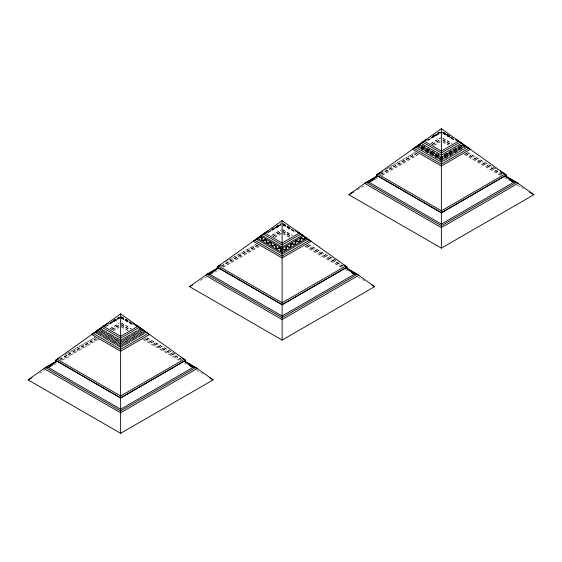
<?xml version="1.0" encoding="UTF-8"?>
<svg xmlns="http://www.w3.org/2000/svg" width="562" height="562" viewBox="0 0 562 562"><rect width="100%" height="100%" fill="white"/><g stroke="black" fill="none" stroke-linecap="round" stroke-linejoin="round"><path stroke-width="0.42" stroke-dasharray="2.81 2.11" d="M436.372 134.747L437.369 134.114L436.428 134.69M113.398 320.972L108.88 324.176L119.741 317.312M430.759 138.112L434.201 135.758L430.731 138.203M440.594 132.365L439.519 133.131L440.756 132.414M113.081 320.586L119.116 317.101M276.09 226.479L281.365 223.43M433.077 135.835L440.622 131.487M113.103 320.769L119.123 317.298M271.601 229.268L281.372 223.627M433.105 136.018L440.622 131.677M109.976 322.799L115.112 319.834L110.595 323.031L114.121 321L119.179 317.488M271.53 229.528L281.365 223.852M432.297 136.707L440.622 131.901M275.816 227.203L271.896 229.465L276.532 227.231L272.619 229.493M119.903 317.368L115.927 320.101L119.285 318.169M119.362 317.825L117.641 318.963L119.13 318.106M269.226 231.446L271.839 229.942L271.235 229.921M268.439 232.05L281.365 224.589M427.696 140.107L440.615 132.646M105.775 326.185L120.626 317.614M268.018 232.513L280.635 225.229M428.012 140.142L440.636 132.857M105.796 326.367L119.144 318.668M267.294 233.132L280.642 225.425M427.289 140.76L440.636 133.054M66.857 353.582L94.88 337.404M110.019 328.658L119.109 323.417M228.355 260.339L255.619 244.603M271.523 235.422L281.365 229.739M386.853 168.832L414.875 152.653M430.773 143.472L440.622 137.788M64.644 355.058L94.901 337.586M110.033 328.847L119.109 323.607M225.39 262.25L256.405 244.344M272.289 235.176L281.365 229.935M384.64 170.307L415.655 152.4M430.787 143.668L440.622 137.985M59.874 359.188L95.568 338.584M111.508 329.374L119.102 324.991M221.372 265.945L257.066 245.341M273.013 236.138L281.365 231.312M380.629 174.002L417.074 152.962M432.262 144.188L440.615 139.369M59.93 359.35L95.589 338.767M111.522 329.571L119.109 325.187M221.435 266.114L257.846 245.088M273.02 236.328L281.365 231.509M380.685 174.164L417.102 153.145M432.276 144.385L440.615 139.566M60.043 359.582L96.39 338.591M112.295 329.409L119.109 325.475M221.54 266.339L257.888 245.355M273.034 236.609L281.365 231.797M380.797 174.396L417.144 153.405M432.29 144.666L440.622 139.854M60.387 360.565L97.282 339.258M113.095 330.133L119.116 326.655M222.636 266.887L258.78 246.023M274.593 236.89L281.372 232.977M381.893 174.944L418.788 153.644M433.091 145.382L440.622 141.034M39.473 373.33L44.784 370.267M53.882 365.012L56.917 363.263M62.227 360.193L98.631 339.181M113.039 330.856L119.109 327.358M200.213 280.529L206.282 277.024M214.628 272.212L219.173 269.584M222.966 267.393L259.37 246.374M274.537 237.621L281.365 233.68M357.193 189.9L365.539 185.081M375.395 179.39L378.43 177.634M382.223 175.449L418.627 154.431M434.552 145.235L440.615 141.736M290.751 228.91L286.718 226.655L290.631 228.917M442.554 132.414L444.563 133.749L442.575 132.492M450.324 136.924L451.04 137.479M452.403 138.055L451.925 137.852L453.246 138.828M442.884 131.922L449.67 135.835M442.877 132.112L449.649 136.018M442.891 132.344L452.719 138.02M442.898 133.082L455.058 140.107M442.863 133.285L456.225 140.999M442.856 133.482L456.204 141.188M442.891 138.231L451.981 143.472M467.879 152.653L495.902 168.832M442.891 138.428L451.967 143.668M467.099 152.4L498.108 170.307M442.898 139.805L450.492 144.188M465.673 152.962L502.126 174.002M442.891 140.001L450.478 144.385M465.652 153.145L502.07 174.164M442.891 140.289L450.464 144.666M465.61 153.405L501.957 174.396M442.884 141.469L448.905 144.947M464.718 154.079L500.861 174.944M442.891 142.172L448.202 145.235M464.128 154.431L500.531 175.449M504.325 177.634L508.87 180.262M517.216 185.081L523.285 188.586M282.876 223.43L288.158 226.479M282.876 223.627L290.392 227.961M282.876 223.852L291.2 228.65M283.388 224.294L286.655 226.177L282.742 223.915M287.435 226.627L290.702 228.516M283.388 224.737L285.932 226.205L283.283 224.378M292.718 230.118L291.411 229.366L292.184 229.458M293.371 230.497L295.331 231.628M282.883 224.589L295.802 232.05M282.862 224.8L295.486 232.085M282.862 224.997L295.464 232.275M282.876 229.739L292.725 235.422M308.629 244.603L335.886 260.339M282.876 229.935L291.959 235.176M307.843 244.344L338.858 262.25M282.883 231.312L291.235 236.138M307.182 245.341L342.869 265.945M282.883 231.509L291.228 236.328M306.395 245.088L342.813 266.114M282.876 231.797L291.207 236.609M306.353 245.355L342.701 266.339M282.876 232.977L289.655 236.89M305.461 246.023L341.605 266.887M282.883 233.68L289.704 237.621M304.871 246.374L341.274 267.393M345.068 269.584L348.103 271.334M357.959 277.024L365.546 281.4M121.378 316.666L128.923 321.021M121.329 316.835L131.417 322.665M120.711 317.151L123.064 318.506L121.434 317.123M121.259 317.607L124.778 319.645L122.614 317.797L128.487 321.19L130.11 322.574L127.764 321.218L131.824 323.712M121.357 317.818L126.499 320.783L124.328 318.942L131.339 323.579M121.336 318.029L134.515 325.637M121.364 318.24L133.967 325.517M121.378 322.974L131.227 328.658M147.125 337.839L174.389 353.582M121.378 323.171L131.213 328.847M147.096 338.022L176.601 355.058M121.385 324.555L129.738 329.374M145.684 338.584L181.371 359.188M121.385 324.752L129.724 329.571M145.656 338.767L181.315 359.35M121.378 325.04L128.951 329.409M144.856 338.591L181.203 359.582M121.378 326.22L128.909 330.568M143.963 339.258L180.859 360.565M121.385 326.915L128.206 330.856M142.615 339.181L179.018 360.193M184.329 363.263L185.846 364.134M196.461 370.267L203.289 374.208M450.443 137.002L451.026 137.409M443.235 133.131L442.596 132.688M451.56 137.788C456.913 141.722 442.73 131.81 450.998 137.311M129.66 321.871L131.283 323.248M431.672 137.458L432.67 136.826L431.728 137.409M433.534 136.404L435.529 135.14L433.534 136.404M436.548 134.48C430.422 139.509 444.233 129.26 436.548 134.48M438.234 133.686L440.229 132.428L438.234 133.686M280.508 224.491L276.595 226.753L280.508 224.491M280.628 224.498L277.319 226.774L281.232 224.519L280.628 224.498M445.399 134.107L446.404 134.775L445.399 134.107M445.582 134.409C453.274 139.636 439.456 129.379 445.582 134.409M447.254 135.126L449.263 136.461L447.254 135.126"/><path stroke-width="0.84" d="M304.639 236.693L304.26 239.11L300.944 237.522L303.628 235.977L301.534 234.768L304.759 236.988M305.278 237.157L304.92 239.426L306.88 238.295L305.756 237.494M97.135 330.632L95.954 332.992L101.827 336.378L103.457 333.118L101.104 331.763L101.652 330.674L105.171 332.711L103.008 337.06L108.88 340.446L110.503 337.186L108.157 335.83L108.698 334.748L112.217 336.779L110.054 341.127L115.927 344.52L117.549 341.26L115.203 339.898L115.744 338.816L119.27 340.846L117.1 345.194L120.626 347.232L122.973 345.876L121.343 342.616L120.626 343.031M99.481 328.96L97.676 332.578L101.195 334.615L101.736 333.526L99.39 332.17L101.02 328.911L106.892 332.304L104.722 336.652L108.248 338.682L108.789 337.6L106.436 336.238L108.066 332.978L113.938 336.371L111.768 340.72L115.294 342.75L115.835 341.668L113.489 340.312L115.112 337.052L120.626 340.235L122.614 339.083L124.778 343.431L128.305 341.394L127.764 340.312L125.41 341.668L123.788 338.408L129.66 335.015L131.824 339.364L135.351 337.326L134.81 336.238L132.463 337.6L130.834 334.334L136.707 330.948L138.877 335.296L142.397 333.259L141.856 332.17L139.509 333.526L137.88 330.266L141.041 328.44L136.707 325.939L137.788 326.859M120.626 341.162L118.814 344.787L120.626 345.834L121.259 345.468L120.626 344.197M421.107 143.577C422.181 142.481 417.952 145.481 420.116 144.258M421.367 143.535L421.802 143.219M423.727 141.947L424.162 141.631M184.406 360.944L195.801 367.52L213.146 379.898L120.626 433.316L28.1 379.898L45.445 367.52L56.839 360.944M120.626 313.87L55.568 360.298L120.626 398.051L185.678 360.298L120.626 313.87L120.626 433.316M57.015 361.331L48.339 367.52L45.445 367.52L120.626 410.92L195.801 367.52L192.907 367.52L120.626 409.248L48.339 367.52L52.104 365.342M345.904 267.702L357.299 274.277L374.643 286.655L282.124 340.073L189.598 286.655L206.949 274.277L218.337 267.702M282.124 220.627L217.065 267.055L282.124 304.815L347.175 267.055L282.124 220.627L282.124 340.073M218.513 268.088L209.837 274.277L206.949 274.277L282.124 317.678L357.299 274.277L354.404 274.277L282.124 316.013L209.837 274.277L212.85 272.542M505.161 175.758L516.555 182.334L533.9 194.712L441.374 248.13L348.854 194.712L366.199 182.334L377.594 175.758M441.374 128.684L376.322 175.112L441.374 212.865L506.432 175.112L441.374 128.684L441.374 248.13M377.769 176.145L369.094 182.334L366.199 182.334L441.374 225.734L516.555 182.334L513.661 182.334L441.374 224.062L369.094 182.334L374.362 179.292M459.505 142.284L459.969 142.509M108.557 323.199L103.275 326.248L120.626 336.266L137.971 326.248L132.695 323.199M268.545 230.834L264.772 233.012L282.124 243.023L299.469 233.012L295.696 230.834M427.043 139.32L424.029 141.062L441.374 151.08L458.725 141.062L455.705 139.32M105.586 325.11L101.827 327.281L120.626 338.134L139.418 327.281L134.325 324.344M266.332 232.303L263.325 234.038L282.124 244.892L300.916 234.038L297.909 232.303M426.34 139.924L422.582 142.095L441.374 152.948L460.173 142.095L456.414 139.924M100.205 328.44L101.02 327.969L96.495 331.173L104.391 326.023M266.999 232.148L261.702 235.204L282.124 246.992L302.539 235.204L297.249 232.148M424.739 141.076L420.959 143.254L441.374 155.049L461.795 143.254L458.016 141.076M99.116 329.213L98.034 329.992M261.716 235.338L260.62 235.977L261.126 236.272L258.316 237.621L262.44 235.366L258.527 237.628M422.35 142.6L424.191 141.54M257.368 238.295L257.67 238.077M418.479 145.277L416.618 146.352L418.43 147.279A2.438 1.981 -70.4 0 1 419.962 144.202L418.43 145.298M94.781 332.311L97.718 330.618M258.562 237.754L256.279 239.068L282.124 253.989L307.962 239.068L305.686 237.754M420.095 144.49L415.536 147.125L441.374 162.046L467.219 147.125L462.659 144.49M98.35 330.47L93.159 333.47L120.626 349.332L148.094 333.47L145.073 331.728M259.11 237.663L254.656 240.234L282.124 256.089L309.592 240.234L305.138 237.663M417.622 146.141L413.906 148.284L441.374 164.146L468.841 148.284L465.132 146.141M93.931 333.217L91.711 334.502L120.626 351.194L149.534 334.502L147.314 333.217M95.414 332.36L97.64 331.081M258.401 238.267L253.209 241.26L282.124 257.958L311.039 241.26L305.847 238.267M416.168 147.181L412.466 149.316L441.374 166.008L470.289 149.316L466.586 147.181M59.284 357.952L57.015 359.266L120.626 395.992L184.231 359.266L181.962 357.952M220.782 264.709L218.513 266.023L282.124 302.749L345.728 266.023L343.459 264.709M382.308 171.459L377.769 174.08L441.374 210.806L504.985 174.08L500.44 171.459M58.596 358.549L55.568 360.298L120.626 397.854L185.678 360.298L182.65 358.549M220.093 265.306L217.065 267.055L282.124 304.618L347.175 267.055L344.155 265.306M380.86 172.492L376.322 175.112L441.374 212.668L506.432 175.112L501.894 172.492M56.903 361.106L44.005 368.553L120.626 412.789L197.248 368.553L184.35 361.106M218.4 267.863L205.502 275.31L282.124 319.546L358.746 275.31L345.848 267.863M377.65 175.92L364.752 183.367L441.374 227.603L517.995 183.367L505.856 176.356M28.1 379.898L31.893 377.706M189.598 286.655L192.633 284.906M348.854 194.712L353.407 192.085M120.626 341.633L121.982 340.846L124.146 345.194L130.019 341.808L128.396 338.542L126.043 339.898L125.502 338.816L129.028 336.779L131.192 341.127L137.065 337.734L135.442 334.474L133.096 335.83L132.548 334.748L136.074 332.711L138.245 337.06L144.118 333.666L142.488 330.407L140.142 331.763L139.601 330.674L142.13 329.213M282.124 251.031L281.309 251.418L280.705 247.575L282.124 248.39M282.124 251.86L281.429 252.19L282.124 252.591L285.341 250.729L282.124 249.184M462.884 144.399L463.355 144.603L462.301 143.788M459.175 141.891L460.404 142.6M464.275 145.277L466.137 146.352L464.324 147.279A2.438 1.981 70.4 0 0 462.793 144.202L464.374 145.263M509.144 179.728L513.661 182.334L504.985 176.145M529.348 192.085L533.9 194.712M351.398 272.542L354.404 274.277L345.728 268.088M371.608 284.906L374.643 286.655M145.382 331.538L141.856 329.353L144.209 330.709L145.291 332.992L146.464 332.311L143.106 330.372M144.35 331.51L145.832 332.36M189.141 365.342L192.907 367.52L184.231 361.331M209.352 377.706L213.146 379.898M462.041 143.626L461.325 143.275L461.648 143.577M301.415 234.768L302.735 235.682M460.952 143.219L461.388 143.535M141.764 329.599L140.142 328.215L142.488 329.571L138.421 327.077L139.509 327.997M445.399 155.73C446.01 158.034 446.938 154.346 445.399 155.73M450.099 153.019C450.703 155.323 451.637 151.635 450.099 153.019M454.791 150.307C455.403 152.611 456.33 148.923 454.791 150.307M459.491 147.588C460.102 149.899 461.03 146.211 459.491 147.588M422.28 147.701C422.849 149.857 423.804 145.965 422.28 147.701M426.972 150.412C427.549 152.569 428.504 148.677 426.972 150.412M431.672 153.124C432.248 155.288 433.204 151.389 431.672 153.124M436.372 155.836C436.948 157.999 437.903 154.1 436.372 155.836M286.065 246.114L285.468 249.964L282.152 248.376L286.065 246.114M286.732 246.43L286.128 250.28L290.041 248.018L286.732 246.43M290.765 243.402L290.161 247.245L286.852 245.664L290.765 243.402M291.425 243.718L290.828 247.568L294.741 245.306L291.425 243.718M295.464 240.691L294.86 244.533L291.552 242.946L295.464 240.691M296.125 241.007L295.528 244.849L299.441 242.594L296.125 241.007M300.164 237.972L299.56 241.822L296.244 240.234L300.164 237.972M300.825 238.295L300.22 242.138L304.14 239.876L300.825 238.295M441.613 156.313L441.556 156.461A2.438 1.981 70.4 0 0 443.095 159.538L441.374 160.648L439.66 159.538A2.438 1.981 -70.4 0 0 441.191 156.461L441.613 156.313M446.305 153.602L446.256 153.749A2.438 1.981 70.4 0 0 447.795 156.819L445.533 158.126A2.438 1.981 70.4 0 0 443.994 155.056L446.305 153.602M451.005 150.883L450.956 151.037A2.438 1.981 70.4 0 0 452.487 154.107L450.232 155.414A2.438 1.981 70.4 0 0 448.694 152.337L451.005 150.883M455.705 148.171L455.656 148.326A2.438 1.981 70.4 0 0 457.187 151.396L454.925 152.702A2.438 1.981 70.4 0 0 453.394 149.625L455.705 148.171M460.404 145.46L460.355 145.607A2.438 1.981 70.4 0 0 461.887 148.684L459.625 149.991A2.438 1.981 70.4 0 0 458.093 146.914L460.404 145.46M261.253 237.038L257.937 238.625L261.85 240.887L261.253 237.038M265.826 238.983L262.517 240.571L261.913 236.721L265.826 238.983M265.945 239.756L262.637 241.337L266.55 243.599L265.945 239.756M270.526 241.695L267.21 243.283L266.613 239.433L270.526 241.695M270.645 242.468L267.336 244.056L271.249 246.311L270.645 242.468M275.225 244.407L271.91 245.994L271.313 242.152L275.225 244.407M275.345 245.18L272.029 246.767L275.949 249.022L275.345 245.18M279.925 247.118L276.609 248.706L276.005 244.863L279.925 247.118M280.045 247.891L276.729 249.479L280.649 251.741L280.045 247.891M424.802 146.879L424.661 146.914A2.438 1.981 -70.4 0 0 423.13 149.991L420.868 148.684A2.438 1.981 -70.4 0 0 422.399 145.607L424.802 146.879M429.501 149.59L429.361 149.625A2.438 1.981 -70.4 0 0 427.822 152.702L425.567 151.396A2.438 1.981 -70.4 0 0 427.099 148.326L429.501 149.59M434.201 152.302L434.061 152.337A2.438 1.981 -70.4 0 0 432.522 155.414L430.26 154.107A2.438 1.981 -70.4 0 0 431.799 151.037L434.201 152.302M438.901 155.014L438.753 155.056A2.438 1.981 -70.4 0 0 437.222 158.126L434.96 156.819A2.438 1.981 -70.4 0 0 436.498 153.749L438.901 155.014M420.889 147.42A1.222 0.991 -70.4 0 0 420.959 145.354A1.222 0.991 -70.4 0 0 419.4 146.556A1.222 0.991 -70.4 0 0 420.889 147.42M434.988 155.555A1.222 0.991 -70.4 0 0 435.051 153.496A1.222 0.991 -70.4 0 0 433.492 154.69A1.222 0.991 -70.4 0 0 434.988 155.555M425.589 150.131A1.222 0.991 -70.4 0 0 425.652 148.066A1.222 0.991 -70.4 0 0 424.092 149.267A1.222 0.991 -70.4 0 0 425.589 150.131M430.288 152.843A1.222 0.991 -70.4 0 0 430.352 150.785A1.222 0.991 -70.4 0 0 428.792 151.979A1.222 0.991 -70.4 0 0 430.288 152.843M439.681 158.266A1.222 0.991 -70.4 0 0 439.751 156.208A1.222 0.991 -70.4 0 0 438.191 157.409A1.222 0.991 -70.4 0 0 439.681 158.266M461.346 146.029A1.222 0.991 70.4 0 0 462.638 147.623A1.222 0.991 70.4 0 0 463.032 145.684A1.222 0.991 70.4 0 0 461.346 146.029M456.646 148.74A1.222 0.991 70.4 0 0 457.939 150.335A1.222 0.991 70.4 0 0 458.332 148.396A1.222 0.991 70.4 0 0 456.646 148.74M447.254 154.164A1.222 0.991 70.4 0 0 448.546 155.758A1.222 0.991 70.4 0 0 448.933 153.819A1.222 0.991 70.4 0 0 447.254 154.164M442.554 156.875A1.222 0.991 70.4 0 0 443.847 158.47A1.222 0.991 70.4 0 0 444.24 156.531A1.222 0.991 70.4 0 0 442.554 156.875M451.946 151.452A1.222 0.991 70.4 0 0 453.246 153.047A1.222 0.991 70.4 0 0 453.632 151.108A1.222 0.991 70.4 0 0 451.946 151.452"/></g></svg>
